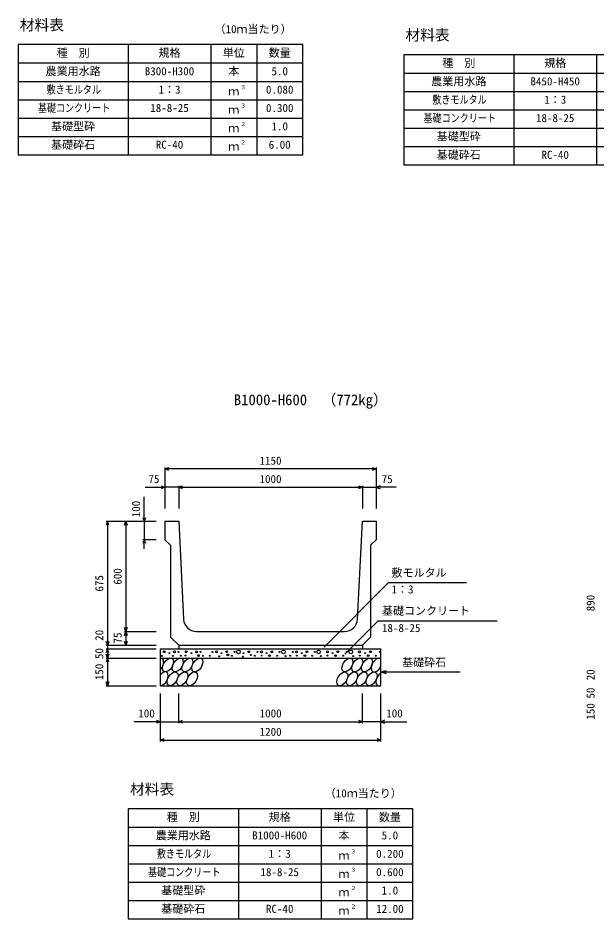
# Model space of a CAD drawing. Units: millimetres, scale not verified. Extents: x -33600 to 33600, y -11880 to 11880.
# Drawn here: x 6393 to 9546, y 1407 to 6312 of the extents above; entities that cross this region are included whole.
import ezdxf
from ezdxf.enums import TextEntityAlignment as Align

# ---------------------------------------------------------------- set-up
doc = ezdxf.new("R2010")
doc.units = ezdxf.units.MM
doc.header["$LTSCALE"] = 40
for name, color, linetype, lineweight in [('0-0_DIM', 7, 'Continuous', 25), ('0-2_HATCH', 6, 'Continuous', 25), ('0-3_HYO', 3, 'Continuous', 25), ('0-4_HYO2', 4, 'Continuous', 25), ('0-5_OUTLINE', 3, 'Continuous', 25), ('0-6_TXT', 7, 'Continuous', 25)]:
    doc.layers.add(name, color=color, linetype=linetype, lineweight=lineweight)
doc.styles.add('ＭＳ ゴシック', font='')
doc.styles.get('ＭＳ ゴシック').set_extended_font_data('MS Gothic')

msp = doc.modelspace()

# ---------------------------------------------------------------- linework, layer by layer
at = {"layer": '0-0_DIM'}
for p, q in [((7193.16, 3864.33), (7193.16, 3641.83)), ((8343.16, 3856.83), (7193.16, 3856.83)), ((8343.16, 3864.33), (8343.16, 3641.83)), ((7084.78, 3756.83), (7193.16, 3756.83)), ((7268.16, 3756.83), (7193.16, 3756.83)), ((7268.16, 3764.33), (7268.16, 3641.83)), ((7268.16, 3756.83), (8268.16, 3756.83)), ((8268.16, 3764.33), (8268.16, 3641.83)), ((8268.16, 3756.83), (8343.16, 3756.83)), ((8451.53, 3756.83), (8343.16, 3756.83)), ((7080.66, 3571.83), (7080.66, 3705.84)), ((6873.16, 3571.83), (7145.66, 3571.83)), ((6880.66, 3571.83), (6880.66, 2896.83)), ((6980.66, 3571.83), (6980.66, 2971.83)), ((7080.66, 3571.83), (7080.66, 3471.83)), ((7145.66, 3471.83), (7073.16, 3471.83)), ((7080.66, 3421.83), (7080.66, 3471.83)), ((8410.05, 3238.02), (8059.42, 2887.39)), ((8410.05, 3238.02), (8835.35, 3238.02)), ((8354.78, 3030.76), (8173.33, 2849.31)), ((8354.78, 3030.76), (9001.66, 3030.76)), ((6973.16, 2971.83), (7145.66, 2971.83)), ((6980.66, 2971.83), (6980.66, 2896.83)), ((6873.16, 2896.83), (7145.66, 2896.83)), ((6873.16, 2876.83), (7145.66, 2876.83)), ((6873.16, 2826.83), (7145.66, 2826.83)), ((6880.66, 2826.83), (6880.66, 2676.83)), ((8368.16, 2751.83), (8397.13, 2759.59)), ((8368.16, 2751.83), (8801.47, 2751.83)), ((8368.16, 2751.83), (8397.13, 2744.06)), ((6873.16, 2676.83), (7145.66, 2676.83)), ((7168.16, 2373.4), (7168.16, 2634.76)), ((7268.16, 2473.4), (7268.16, 2634.76)), ((8268.16, 2473.4), (8268.16, 2634.76)), ((8368.16, 2373.4), (8368.16, 2634.76)), ((7168.16, 2480.9), (7026.36, 2480.9)), ((7168.16, 2480.9), (7268.16, 2480.9)), ((7268.16, 2480.9), (8268.16, 2480.9)), ((8368.16, 2480.9), (8268.16, 2480.9)), ((8368.16, 2480.9), (8509.95, 2480.9)), ((7168.16, 2380.9), (8368.16, 2380.9))]:
    msp.add_line(p, q, dxfattribs=at)
for points in [[(7214.3, 3849.13), (7193.16, 3856.83), (7214.3, 3864.52)], [(8322.01, 3864.52), (8343.16, 3856.83), (8322.01, 3849.13)], [(7172.01, 3764.52), (7193.16, 3756.83), (7172.01, 3749.13)], [(7289.3, 3749.13), (7268.16, 3756.83), (7289.3, 3764.52)], [(8247.01, 3764.52), (8268.16, 3756.83), (8247.01, 3749.13)], [(8364.3, 3764.52), (8343.16, 3756.83), (8364.3, 3749.13)], [(7072.96, 3592.97), (7080.66, 3571.83), (7088.35, 3592.97)], [(6888.35, 3550.68), (6880.66, 3571.83), (6872.96, 3550.68)], [(6972.96, 3550.68), (6980.66, 3571.83), (6988.35, 3550.68)], [(7088.35, 3450.68), (7080.66, 3471.83), (7072.96, 3450.68)], [(6988.35, 2992.97), (6980.66, 2971.83), (6972.96, 2992.97)], [(6972.96, 2950.68), (6980.66, 2971.83), (6988.35, 2950.68)], [(6888.35, 2917.97), (6880.66, 2896.83), (6872.96, 2917.97)], [(6880.66, 2896.83), (6880.66, 2876.83), (6880.66, 2826.83)], [(6988.35, 2917.97), (6980.66, 2896.83), (6972.96, 2917.97)], [(6888.35, 2855.68), (6880.66, 2876.83), (6872.96, 2855.68)], [(6888.35, 2847.97), (6880.66, 2826.83), (6872.96, 2847.97)], [(6888.35, 2805.68), (6880.66, 2826.83), (6872.96, 2805.68)], [(6888.35, 2697.97), (6880.66, 2676.83), (6872.96, 2697.97)], [(7147.01, 2488.59), (7168.16, 2480.9), (7147.01, 2473.2)], [(7289.3, 2473.2), (7268.16, 2480.9), (7289.3, 2488.59)], [(8247.01, 2488.59), (8268.16, 2480.9), (8247.01, 2473.2)], [(8389.3, 2488.59), (8368.16, 2480.9), (8389.3, 2473.2)], [(7189.3, 2373.2), (7168.16, 2380.9), (7189.3, 2388.59)], [(8347.01, 2388.59), (8368.16, 2380.9), (8347.01, 2373.2)]]:
    msp.add_lwpolyline(points, dxfattribs=at)
at = {"layer": '0-2_HATCH'}
for centre, radius in [((7189.24, 2861.93), 5), ((7217.28, 2854.05), 2.5), ((7245.32, 2861.05), 5), ((7266.35, 2861.05), 2.5), ((7309.24, 2861.93), 5), ((7337.28, 2854.05), 2.5), ((7365.32, 2861.05), 5), ((7375.4, 2840.72), 5), ((7386.35, 2861.05), 2.5), ((7452.2, 2861.05), 2.5), ((7473.23, 2861.05), 5), ((7501.27, 2854.05), 2.5), ((7529.31, 2861.93), 5), ((7535.73, 2844.2), 5), ((7572.2, 2861.05), 2.5), ((7593.23, 2861.05), 10), ((7621.27, 2854.05), 2.5), ((7649.31, 2861.93), 5), ((7660.65, 2844.36), 2.5), ((7697.43, 2861.05), 2.5), ((7718.46, 2861.05), 5), ((7746.49, 2854.05), 2.5), ((7762.82, 2840.47), 5), ((7774.53, 2861.93), 5), ((7817.43, 2861.05), 2.5), ((7838.46, 2861.05), 10), ((7889.12, 2861.05), 2.5), ((7910.15, 2861.05), 5), ((7938.18, 2854.05), 2.5), ((7954.51, 2840.47), 5), ((7966.22, 2861.93), 5), ((8009.12, 2861.05), 2.5), ((8030.15, 2861.05), 10), ((8077.75, 2861.05), 5), ((8105.79, 2854.05), 2.5), ((8122.11, 2840.47), 5), ((8133.83, 2861.93), 5), ((8184.21, 2861.05), 2.5), ((8205.24, 2861.05), 10), ((8252.85, 2861.05), 5), ((8284.13, 2854.05), 2.5), ((8300.45, 2840.47), 5), ((8312.16, 2861.93), 5), ((8362.55, 2861.05), 2.5), ((7176.82, 2839.13), 2.5), ((7236.8, 2838.78), 2.5), ((7280.37, 2840.04), 2.5), ((7305.31, 2840.72), 2.5), ((7400.37, 2840.04), 2.5), ((7438.18, 2840.04), 2.5), ((7488.35, 2837.01), 2.5), ((7558.18, 2840.04), 2.5), ((7616.71, 2834.77), 2.5), ((7683.41, 2840.04), 2.5), ((7719.76, 2840.71), 2.5), ((7803.41, 2840.04), 2.5), ((7850.42, 2837.97), 2.5), ((7875.1, 2840.04), 2.5), ((7911.45, 2840.71), 2.5), ((7995.1, 2840.04), 2.5), ((8042.1, 2837.97), 2.5), ((8079.06, 2840.71), 2.5), ((8162.7, 2840.04), 2.5), ((8217.2, 2837.97), 2.5), ((8254.15, 2840.71), 2.5), ((8341.04, 2840.04), 2.5)]:
    msp.add_circle(centre, radius, dxfattribs=at)
for centre, start_param, end_param in [((7156.19, 2789.33), 4.3711174, 6.6890199), ((8346.34, 2789.33), 6.2831853, 11.0601374), ((7181.51, 2714.33), 3.4964223, 7.563715), ((8371.66, 2714.33), 0.9351899, 3.8417621)]:
    msp.add_ellipse(centre, major_axis=(21.82, 35.31), ratio=0.5792, start_param=start_param, end_param=end_param, dxfattribs=at)
for centre in [(7209.4, 2789.33), (7262.61, 2789.33), (7315.83, 2789.33), (7369.04, 2789.33), (8186.7, 2789.33), (8239.91, 2789.33), (8293.12, 2789.33), (7234.72, 2714.33), (7287.94, 2714.33), (7341.15, 2714.33), (8158.81, 2714.33), (8212.02, 2714.33), (8265.23, 2714.33), (8318.45, 2714.33)]:
    msp.add_ellipse(centre, major_axis=(21.82, 35.31), ratio=0.5792, dxfattribs=at)
at = {"layer": '0-3_HYO'}
for p, q in [((6993.16, 6166.95), (6993.16, 5566.95)), ((7443.16, 6166.95), (7443.16, 5566.95)), ((7693.16, 6166.95), (7693.16, 5566.95)), ((9093.16, 6111.95), (9093.16, 5511.95)), ((9543.16, 6111.95), (9543.16, 5511.95)), ((6393.16, 6066.95), (7943.16, 6066.95)), ((8493.16, 6011.95), (10043.16, 6011.95)), ((7593.16, 2006.95), (7593.16, 1406.95)), ((8043.16, 2006.95), (8043.16, 1406.95)), ((8293.16, 2006.95), (8293.16, 1406.95)), ((6993.16, 1906.95), (8543.16, 1906.95))]:
    msp.add_line(p, q, dxfattribs=at)
for points in [[(6393.16, 5566.95), (7943.16, 5566.95), (7943.16, 6166.95), (6393.16, 6166.95)], [(8493.16, 5511.95), (10043.16, 5511.95), (10043.16, 6111.95), (8493.16, 6111.95)], [(6993.16, 1406.95), (8543.16, 1406.95), (8543.16, 2006.95), (6993.16, 2006.95)]]:
    msp.add_lwpolyline(points, close=True, dxfattribs=at)
at = {"layer": '0-4_HYO2'}
for p, q in [((6393.16, 5966.95), (7943.16, 5966.95)), ((8493.16, 5911.95), (10043.16, 5911.95)), ((6393.16, 5866.95), (7943.16, 5866.95)), ((8493.16, 5811.95), (10043.16, 5811.95)), ((6393.16, 5766.95), (7943.16, 5766.95)), ((8493.16, 5711.95), (10043.16, 5711.95)), ((6393.16, 5666.95), (7943.16, 5666.95)), ((8493.16, 5611.95), (10043.16, 5611.95)), ((6993.16, 1806.95), (8543.16, 1806.95)), ((6993.16, 1706.95), (8543.16, 1706.95)), ((6993.16, 1606.95), (8543.16, 1606.95)), ((6993.16, 1506.95), (8543.16, 1506.95))]:
    msp.add_line(p, q, dxfattribs=at)
at = {"layer": '0-5_OUTLINE'}
for p, q in [((7193.16, 3571.83), (7193.16, 3471.83)), ((7193.16, 3571.83), (7268.16, 3571.83)), ((7268.16, 3571.83), (7294.83, 3038.33)), ((8241.48, 3038.33), (8268.16, 3571.83)), ((8268.16, 3571.83), (8343.16, 3571.83)), ((8343.16, 3571.83), (8343.16, 3471.83)), ((7193.16, 3471.83), (7223.16, 3441.83)), ((7223.16, 3441.83), (7223.16, 2941.83)), ((8343.16, 3471.83), (8313.16, 3441.83)), ((8313.16, 3441.83), (8313.16, 2941.83)), ((7364.74, 2971.83), (8171.57, 2971.83)), ((7268.16, 2896.83), (7223.16, 2941.83)), ((7268.16, 2896.83), (8268.16, 2896.83)), ((7268.16, 2896.83), (7268.16, 2876.83)), ((8268.16, 2896.83), (8313.16, 2941.83)), ((8268.16, 2896.83), (8268.16, 2876.83)), ((7168.16, 2876.83), (8368.16, 2876.83)), ((7168.16, 2676.83), (7168.16, 2876.83)), ((8368.16, 2676.83), (8368.16, 2876.83)), ((7168.16, 2826.83), (8368.16, 2826.83)), ((7168.16, 2676.83), (8368.16, 2676.83))]:
    msp.add_line(p, q, dxfattribs=at)
for centre, start, end in [((7364.74, 3041.83), 182.86241, 270), ((8171.57, 3041.83), 270, 357.13759)]:
    msp.add_arc(centre, 70, start, end, dxfattribs=at)

# ---------------------------------------------------------------- texts
at = {"layer": '0-0_DIM', "style": 'ＭＳ ゴシック'}
for s, p in [('1150', (7708.16, 3866.83)), ('75', (7103.32, 3766.83)), ('1000', (7708.16, 3766.83)), ('75', (8373, 3766.83)), ('敷モルタル', (8426.79, 3256.76)), ('1：3', (8426.79, 3166.07)), ('基礎コンクリート', (8374.78, 3049.5)), ('18-8-25', (8374.78, 2955.68)), ('基礎砕石', (8484.48, 2769)), ('100', (7048.16, 2490.9)), ('1000', (7708.69, 2490.9)), ('100', (8398.16, 2490.9)), ('1200', (7708.69, 2390.9))]:
    msp.add_text(s, height=43.99, dxfattribs=at).set_placement(p, align=Align.BOTTOM_LEFT)
for s, p in [('100', (7070.66, 3593.75)), ('600', (6970.66, 3226.83)), ('675', (6870.66, 3189.33)), ('890', (9545.66, 3081.83)), ('20', (6870.66, 2921.14)), ('75', (6970.66, 2906.83)), ('50', (6870.66, 2821.83)), ('150', (6870.66, 2706.83)), ('20', (9545.66, 2706.14)), ('50', (9545.66, 2606.83)), ('150', (9545.66, 2491.83))]:
    msp.add_text(s, height=43.99, rotation=90, dxfattribs=at).set_placement(p, align=Align.BOTTOM_LEFT)
at = {"layer": '0-6_TXT', "style": 'ＭＳ ゴシック'}
for s, height, p in [('材料表', 58.65, (6403.16, 6226.95)), ('（10ｍ当たり）', 43.99, (7463.15, 6215.95)), ('材料表', 58.65, (8503.16, 6171.95)), ('種\u3000別', 43.99, (6603.16, 6086.95)), ('規格', 43.99, (7158.16, 6086.95)), ('単位', 43.99, (7508.16, 6086.95)), ('数量', 43.99, (7758.16, 6086.95)), ('種\u3000別', 43.99, (8703.16, 6031.95)), ('規格', 43.99, (9258.16, 6031.95)), ('農業用水路', 43.99, (6543.16, 5986.95)), ('B300-H300', 43.99, (7083.16, 5986.95)), ('本', 43.99, (7538.16, 5986.95)), ('5.0', 43.99, (7773.16, 5986.95)), ('農業用水路', 43.99, (8643.16, 5931.95)), ('B450-H450', 43.99, (9183.16, 5931.95)), ('1：3', 43.99, (7158.16, 5886.95)), ('３', 21.99, (7603.7, 5917.32)), ('0.080', 43.99, (7743.16, 5886.95)), ('ｍ', 43.99, (7538.16, 5876.95)), ('1：3', 43.99, (9258.16, 5831.95)), ('18-8-25', 43.99, (7113.16, 5786.95)), ('３', 21.99, (7603.7, 5817.32)), ('0.300', 43.99, (7743.16, 5786.95)), ('ｍ', 43.99, (7538.16, 5776.95)), ('18-8-25', 43.99, (9213.16, 5731.95)), ('基礎型砕', 43.99, (6573.16, 5686.95)), ('２', 21.99, (7603.7, 5717.32)), ('1.0', 43.99, (7773.16, 5686.95)), ('ｍ', 43.99, (7538.16, 5676.95)), ('基礎型砕', 43.99, (8673.16, 5631.95)), ('基礎砕石', 43.99, (6573.16, 5586.95)), ('RC-40', 43.99, (7143.16, 5586.95)), ('２', 21.99, (7603.7, 5617.32)), ('6.00', 43.99, (7758.16, 5586.95)), ('ｍ', 43.99, (7538.16, 5576.95)), ('基礎砕石', 43.99, (8673.16, 5531.95)), ('RC-40', 43.99, (9243.16, 5531.95)), ('（772kg）', 58.65, (8046.53, 4186.5)), ('B1000-H600', 58.65, (7568.16, 4186.5)), ('材料表', 58.65, (7003.16, 2066.95)), ('（10ｍ当たり）', 43.99, (8063.15, 2055.95)), ('種\u3000別', 43.99, (7203.16, 1926.95)), ('規格', 43.99, (7758.16, 1926.95)), ('単位', 43.99, (8108.16, 1926.95)), ('数量', 43.99, (8358.16, 1926.95)), ('農業用水路', 43.99, (7143.16, 1826.95)), ('B1000-H600', 43.99, (7668.16, 1826.95)), ('本', 43.99, (8138.16, 1826.95)), ('5.0', 43.99, (8373.16, 1826.95)), ('1：3', 43.99, (7758.16, 1726.95)), ('３', 21.99, (8203.7, 1757.32)), ('0.200', 43.99, (8343.16, 1726.95)), ('ｍ', 43.99, (8138.16, 1716.95)), ('18-8-25', 43.99, (7713.16, 1626.95)), ('３', 21.99, (8203.7, 1657.32)), ('0.600', 43.99, (8343.16, 1626.95)), ('ｍ', 43.99, (8138.16, 1616.95)), ('基礎型砕', 43.99, (7173.16, 1526.95)), ('２', 21.99, (8203.7, 1557.32)), ('1.0', 43.99, (8373.16, 1526.95)), ('ｍ', 43.99, (8138.16, 1516.95)), ('基礎砕石', 43.99, (7173.16, 1426.95)), ('RC-40', 43.99, (7743.16, 1426.95)), ('２', 21.99, (8203.7, 1457.32)), ('12.00', 43.99, (8343.16, 1426.95)), ('ｍ', 43.99, (8138.16, 1416.95))]:
    msp.add_text(s, height=height, dxfattribs=at).set_placement(p, align=Align.BOTTOM_LEFT)
at = {"layer": '0-6_TXT', "style": 'ＭＳ ゴシック', "width": 0.8}
for s, p in [('敷きモルタル', (6549.16, 5886.95)), ('敷きモルタル', (8649.16, 5831.95)), ('基礎コンクリート', (6501.16, 5786.95)), ('基礎コンクリート', (8601.16, 5731.95)), ('敷きモルタル', (7149.16, 1726.95)), ('基礎コンクリート', (7101.16, 1626.95))]:
    msp.add_text(s, height=43.99, dxfattribs=at).set_placement(p, align=Align.BOTTOM_LEFT)

doc.saveas('drawing.dxf')
